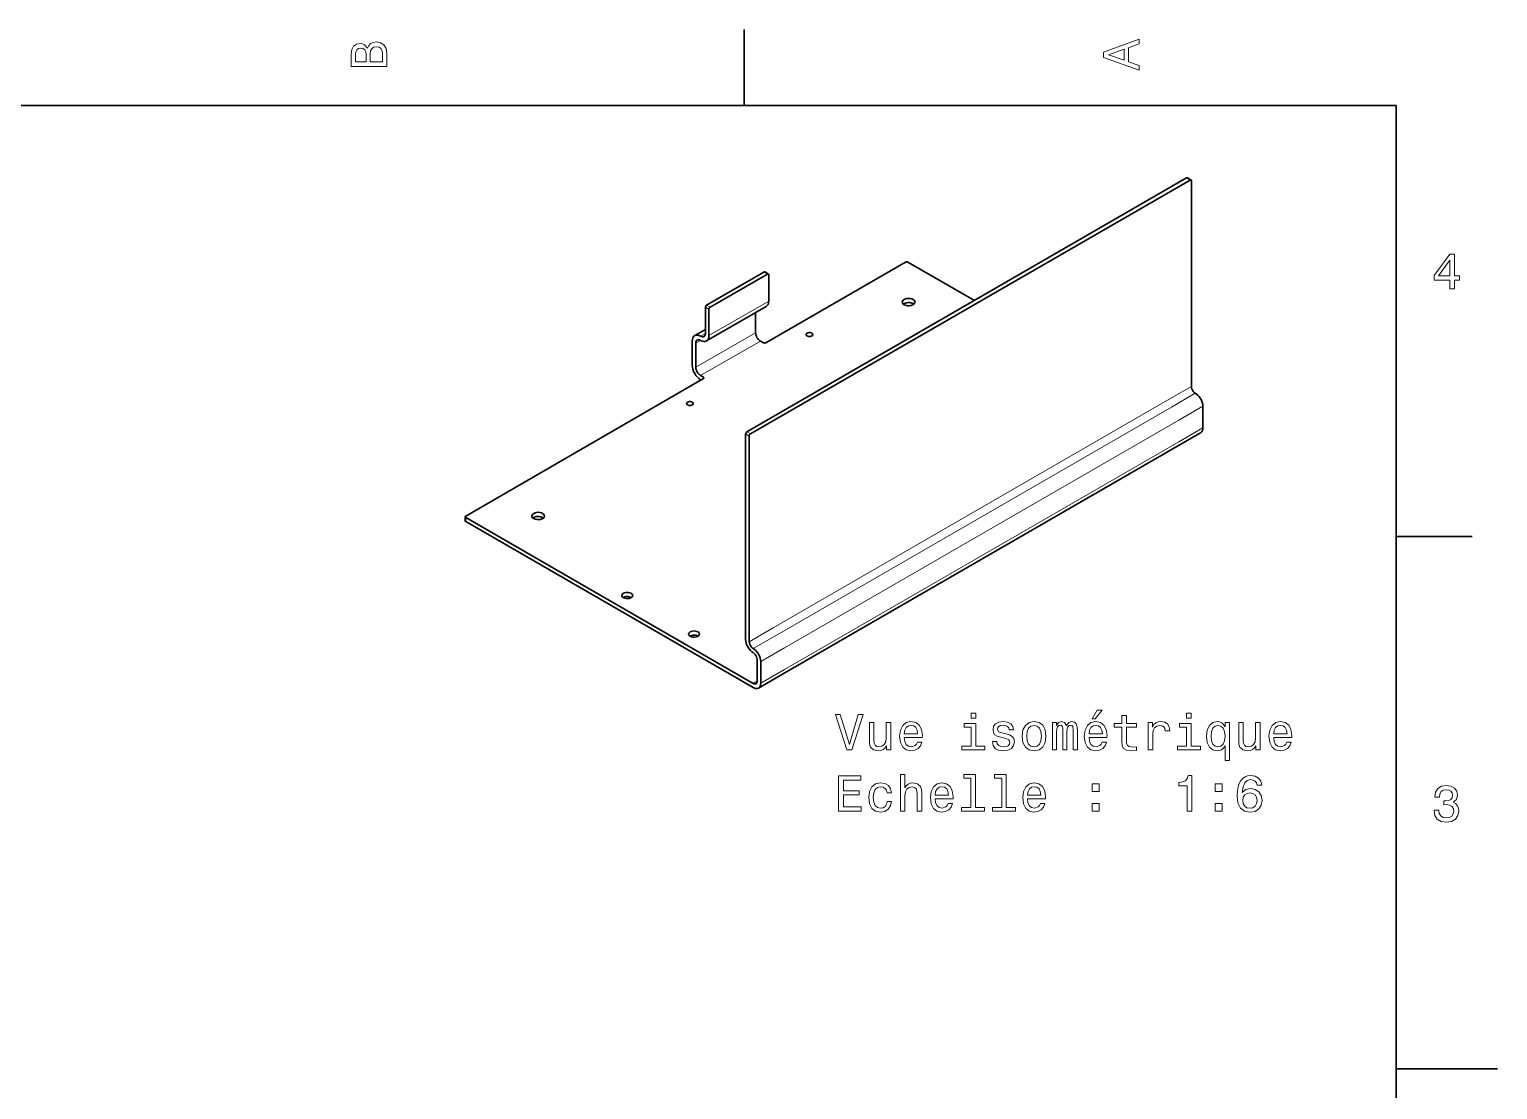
# Model space of a CAD drawing. Extents: x 0 to 297, y 0 to 210.
# Drawn here: x 152.2 to 297, y 103 to 207.5 of the extents above; entities that cross this region are included whole.
import ezdxf

# ---------------------------------------------------------------- set-up
doc = ezdxf.new("R2010")
doc.units = 0

msp = doc.modelspace()

# ---------------------------------------------------------------- linework, layer by layer
at = {"color": 7, "lineweight": 35, "ltscale": 0.1875}
for p, q in [((222.699997, 200), (222.699997, 207.5)), ((287, 157.5), (294.5, 157.5))]:
    msp.add_line(p, q, dxfattribs=at)
at = {"color": 7, "lineweight": 35}
for p, q in [((287, 200), (10, 200)), ((287, 10), (287, 200)), ((266.318115, 192.844925), (222.948898, 167.805695)), ((266.671661, 192.640808), (223.302444, 167.601578)), ((266.78952, 172.296432), (266.78952, 192.572769)), ((195.218521, 159.511459), (218.683517, 173.058975)), ((222.831055, 147.325241), (222.831055, 167.601578)), ((223.184601, 167.397446), (223.184601, 147.121124)), ((226.455521, 143.905212), (265.346405, 166.358871)), ((195.218521, 159.375366), (223.573517, 143.004608)), ((223.573517, 142.596359), (195.218521, 158.967117))]:
    msp.add_line(p, q, dxfattribs=at)
at = {"color": 7, "lineweight": 13, "ltscale": 0.010206}
for p, q in [((266.671661, 192.640808), (266.318115, 192.844925)), ((224.988541, 183.367233), (224.634995, 183.571365)), ((219.213837, 179.897125), (218.860291, 180.101257)), ((219.331696, 180.101257), (218.978134, 180.305374)), ((223.184601, 167.397446), (222.831055, 167.601578)), ((223.302444, 167.601578), (222.948898, 167.805695)), ((195.218521, 158.967117), (195.218521, 159.375366))]:
    msp.add_line(p, q, dxfattribs=at)
at = {"color": 7, "lineweight": 35, "ltscale": 0.010206}
for p, q in [((266.755005, 192.649063), (266.401459, 192.85318)), ((225.071884, 183.375488), (224.718323, 183.57962)), ((195.169708, 159.035156), (195.169708, 159.443405))]:
    msp.add_line(p, q, dxfattribs=at)
at = {"color": 7, "lineweight": 35, "ltscale": 0.397678}
msp.add_line((224.811768, 176.597122), (238.587738, 184.55069), dxfattribs=at)
at = {"color": 7, "lineweight": 35, "ltscale": 0.189496}
msp.add_line((245.387787, 180.760757), (238.823441, 184.55069), dxfattribs=at)
at = {"color": 7, "lineweight": 35, "ltscale": 0.1633}
msp.add_line((224.634995, 183.571365), (218.978134, 180.305374), dxfattribs=at)
at = {"color": 7, "lineweight": 35, "ltscale": 0.163299}
msp.add_line((224.988541, 183.367233), (219.331696, 180.101257), dxfattribs=at)
at = {"color": 7, "lineweight": 35, "ltscale": 0.064639}
for p, q in [((225.1064, 183.299194), (225.1064, 180.713623)), ((218.860291, 177.515686), (218.860291, 180.101257)), ((219.213837, 179.897125), (219.213837, 177.311554))]:
    msp.add_line(p, q, dxfattribs=at)
at = {"color": 7, "lineweight": 35, "ltscale": 0.170104}
msp.add_line((224.864777, 180.17955), (218.972214, 176.777481), dxfattribs=at)
at = {"color": 7, "lineweight": 13, "ltscale": 0.170104}
for p, q in [((225.1064, 180.713623), (219.213837, 177.311554)), ((223.810043, 177.583725), (217.91748, 174.181656)), ((224.281448, 176.767227), (218.388885, 173.365158))]:
    msp.add_line(p, q, dxfattribs=at)
at = {"color": 7, "lineweight": 35, "ltscale": 0.049672}
msp.add_line((223.810043, 179.570602), (223.810043, 177.583725), dxfattribs=at)
at = {"color": 7, "lineweight": 35, "ltscale": 0.059536}
for p, q in [((217.563934, 174.385773), (217.563934, 176.767227)), ((217.91748, 176.563095), (217.91748, 174.181656))]:
    msp.add_line(p, q, dxfattribs=at)
at = {"color": 7, "lineweight": 35, "ltscale": 0.030447}
msp.add_line((218.860291, 177.910248), (217.805557, 177.3013), dxfattribs=at)
at = {"color": 7, "lineweight": 13, "ltscale": 0.013608}
for p, q in [((218.388885, 176.835266), (217.91748, 176.563095)), ((218.860291, 177.515686), (218.388885, 177.243515))]:
    msp.add_line(p, q, dxfattribs=at)
at = {"color": 7, "lineweight": 35, "ltscale": 0.008505}
for p, q in [((224.281448, 176.767227), (224.576065, 176.597122)), ((218.388885, 173.365158), (218.683517, 173.195053))]:
    msp.add_line(p, q, dxfattribs=at)
at = {"color": 7, "lineweight": 35, "ltscale": 0.001701}
msp.add_line((218.447815, 172.922882), (218.388885, 172.956909), dxfattribs=at)
at = {"color": 7, "lineweight": 13, "ltscale": 0.003402}
msp.add_line((218.683517, 173.058975), (218.683517, 173.195053), dxfattribs=at)
at = {"color": 7, "lineweight": 13}
for p, q in [((264.432495, 170.935608), (225.541626, 148.481949)), ((264.821411, 170.261993), (225.930527, 147.808334)), ((265.563873, 168.976013), (226.672989, 146.522354)), ((265.563873, 166.839508), (226.672989, 144.385849))]:
    msp.add_line(p, q, dxfattribs=at)
at = {"color": 7, "lineweight": 13, "ltscale": 0.068041}
for p, q in [((264.432495, 170.935608), (266.78952, 172.296432)), ((264.821411, 170.261993), (267.178436, 171.622818)), ((265.563873, 168.976013), (267.920898, 170.336838)), ((265.563873, 166.839508), (267.920898, 168.200333)), ((225.541626, 148.481949), (223.184601, 147.121124)), ((225.930527, 147.808334), (223.573517, 146.44751)), ((226.672989, 146.522354), (224.315979, 145.16153)), ((226.672989, 144.385849), (224.315979, 143.025024))]:
    msp.add_line(p, q, dxfattribs=at)
at = {"color": 7, "lineweight": 35, "ltscale": 0.053413}
for p, q in [((267.920898, 168.200333), (267.920898, 170.336838)), ((224.315979, 145.16153), (224.315979, 143.025024))]:
    msp.add_line(p, q, dxfattribs=at)
at = {"color": 7, "lineweight": 35, "ltscale": 0.068041}
for p, q in [((265.346405, 166.358871), (267.7034, 167.719696)), ((226.455521, 143.905212), (224.098495, 142.544388))]:
    msp.add_line(p, q, dxfattribs=at)
at = {"color": 7, "lineweight": 35, "ltscale": 0.053412}
msp.add_line((223.962418, 143.229156), (223.962418, 145.365646), dxfattribs=at)
at = {"color": 7, "lineweight": 13, "ltscale": 0.011227}
msp.add_line((223.962418, 143.229156), (223.573517, 143.004608), dxfattribs=at)
at = {"color": 7, "lineweight": 35, "ltscale": 0.25}
msp.add_line((287, 105), (297, 105), dxfattribs=at)
at = {"color": 7, "lineweight": 13}
for points in [[(185.542007, 205.630417), (185.249496, 205.983429), (185.052811, 206.074219), (184.81073, 206.104477), (184.432495, 206.03891), (184.160156, 205.842224), (183.993729, 205.524506), (183.933212, 205.080704), (183.933212, 203.835022), (187.433212, 203.835022), (187.433212, 205.151306), (187.36261, 205.620331), (187.155838, 205.968307), (186.828018, 206.185165), (186.384216, 206.260818), (186.08667, 206.215424), (185.839554, 206.094391), (185.65799, 205.897705)], [(185.385666, 204.984879), (185.385666, 204.298996), (184.351807, 204.298996), (184.351807, 205.025223), (184.382065, 205.297562), (184.472839, 205.489197), (184.629181, 205.605194), (184.86116, 205.645538), (185.093155, 205.600143), (185.254532, 205.479111), (185.355408, 205.272339)], [(187.014618, 205.095825), (187.014618, 204.298996), (185.809296, 204.298996), (185.809296, 205.050446), (185.844589, 205.368164), (185.9505, 205.595108), (186.132065, 205.731277), (186.394302, 205.776657), (186.671692, 205.731277), (186.863327, 205.605194), (186.979324, 205.393372)], [(261.633209, 203.466858), (261.633209, 203.930847), (260.604401, 204.298996), (260.604401, 205.695969), (261.633209, 206.064133), (261.633209, 206.538193), (258.128174, 205.257217), (258.128174, 204.742798)], [(260.17572, 204.460388), (258.632477, 205), (260.17572, 205.539627)], [(292.277374, 181.916794), (292.731262, 181.916794), (292.731262, 182.784225), (293.23056, 182.784225), (293.23056, 183.187683), (292.731262, 183.187683), (292.731262, 185.341141), (292.272339, 185.341141), (290.739197, 183.228027), (290.739197, 182.784225), (292.277374, 182.784225)], [(291.162842, 183.187683), (292.277374, 184.756134), (292.277374, 183.187683)], [(233.940842, 139.952988), (233.063309, 136.972427), (232.160583, 139.952988), (231.681473, 139.952988), (232.811157, 136.447937), (233.315475, 136.447937), (234.419937, 139.952988)], [(237.14328, 139.156143), (236.699478, 139.156143), (236.699478, 137.592743), (236.649048, 137.229645), (236.502792, 136.967392), (236.275848, 136.806), (235.978302, 136.755569), (235.741272, 136.795914), (235.589966, 136.916962), (235.504242, 137.123734), (235.48407, 137.416229), (235.48407, 139.156143), (235.040253, 139.156143), (235.040253, 137.375885), (235.055389, 137.017822), (235.151215, 136.720276), (235.443726, 136.447937), (235.912735, 136.352112), (236.164902, 136.387421), (236.38176, 136.478195), (236.568359, 136.634537), (236.71965, 136.861481), (236.71965, 136.447937), (237.14328, 136.447937)], [(238.479736, 137.673447), (240.254959, 137.673447), (240.259995, 137.880219), (240.179306, 138.46019), (239.957413, 138.893906), (239.604385, 139.156143), (239.135361, 139.251968), (238.676422, 139.151108), (238.323395, 138.868683), (238.096451, 138.40976), (238.015762, 137.804565), (238.091415, 137.18425), (238.318359, 136.730362), (238.666336, 136.447937), (239.120239, 136.352112), (239.513611, 136.417679), (239.836365, 136.589142), (240.073395, 136.861481), (240.209564, 137.224594), (239.770813, 137.224594), (239.680023, 137.022858), (239.548904, 136.871567), (239.175705, 136.750534), (238.888245, 136.806), (238.671387, 136.982513), (238.530167, 137.269989), (238.479736, 137.65831)], [(245.520081, 136.821136), (245.520081, 139.065369), (244.38031, 139.065369), (244.38031, 138.687134), (245.076279, 138.687134), (245.076279, 136.821136), (244.168503, 136.821136), (244.168503, 136.447937), (246.437958, 136.447937), (246.437958, 136.821136)], [(245.535217, 140.06897), (245.066193, 140.06897), (245.066193, 139.564651), (245.535217, 139.564651)], [(248.525848, 138.026474), (248.097183, 138.127335), (247.779449, 138.243332), (247.673553, 138.480362), (247.703812, 138.64679), (247.809708, 138.767822), (247.981186, 138.843475), (248.228302, 138.873734), (248.465332, 138.843475), (248.651932, 138.752686), (248.772964, 138.616531), (248.823395, 138.434967), (249.257126, 138.434967), (249.257126, 138.445053), (249.181473, 138.772858), (248.974701, 139.030075), (248.651932, 139.191452), (248.228302, 139.251968), (247.799622, 139.191452), (247.486938, 139.025024), (247.290253, 138.777908), (247.229736, 138.465225), (247.275131, 138.162628), (247.416336, 137.950821), (247.648331, 137.799515), (247.986221, 137.693619), (248.480469, 137.572571), (248.783051, 137.446503), (248.863739, 137.345627), (248.894012, 137.194336), (248.848618, 137.007736), (248.727585, 136.866531), (248.530899, 136.775742), (248.268646, 136.745483), (247.991272, 136.775742), (247.789536, 136.881653), (247.653381, 137.053131), (247.5979, 137.290161), (247.16922, 137.290161), (247.239822, 136.886703), (247.446594, 136.594193), (247.774414, 136.417679), (248.228302, 136.352112), (248.702362, 136.417679), (249.050354, 136.594193), (249.262161, 136.876617), (249.337814, 137.244766), (249.282333, 137.562485), (249.125992, 137.779343), (248.86879, 137.920563)], [(250.104385, 137.799515), (250.185074, 137.18425), (250.417053, 136.730362), (250.785217, 136.447937), (251.279449, 136.352112), (251.768646, 136.447937), (252.13681, 136.725311), (252.36879, 137.179199), (252.454529, 137.799515), (252.36879, 138.414795), (252.13681, 138.873734), (251.768646, 139.151108), (251.279449, 139.251968), (250.785217, 139.151108), (250.417053, 138.868683), (250.185074, 138.414795)], [(253.095016, 136.447937), (253.503525, 136.447937), (253.503525, 138.258453), (253.528732, 138.530792), (253.604385, 138.727478), (253.720383, 138.843475), (253.871674, 138.888855), (253.992706, 138.848511), (254.073395, 138.74765), (254.113754, 138.576172), (254.128876, 138.349228), (254.128876, 136.447937), (254.512161, 136.447937), (254.512161, 138.258453), (254.537384, 138.525742), (254.613022, 138.722427), (254.73407, 138.843475), (254.885361, 138.888855), (255.006393, 138.848511), (255.087097, 138.74765), (255.137527, 138.349228), (255.137527, 136.447937), (255.546021, 136.447937), (255.546021, 138.31897), (255.520813, 138.707306), (255.440125, 139.004852), (255.278732, 139.186417), (255.016479, 139.251968), (254.708847, 139.151108), (254.471817, 138.858597), (254.285217, 139.146057), (253.972534, 139.251968), (253.685074, 139.151108), (253.488388, 138.868683), (253.488388, 139.156143), (253.095016, 139.156143)], [(256.695892, 137.673447), (258.4711, 137.673447), (258.476135, 137.880219), (258.395447, 138.46019), (258.173553, 138.893906), (257.820526, 139.156143), (257.351501, 139.251968), (256.892578, 139.151108), (256.539551, 138.868683), (256.312592, 138.40976), (256.231903, 137.804565), (256.307556, 137.18425), (256.534485, 136.730362), (256.882477, 136.447937), (257.336365, 136.352112), (257.729736, 136.417679), (258.052521, 136.589142), (258.289551, 136.861481), (258.42572, 137.224594), (257.986938, 137.224594), (257.896179, 137.022858), (257.765045, 136.871567), (257.391846, 136.750534), (257.10437, 136.806), (256.887512, 136.982513), (256.746307, 137.269989), (256.695892, 137.65831)], [(257.00351, 139.524307), (257.301056, 139.524307), (258.002075, 140.381653), (257.507843, 140.381653)], [(259.93866, 138.687134), (259.93866, 137.330505), (259.968933, 136.891739), (260.110138, 136.589142), (260.392578, 136.412628), (260.871674, 136.352112), (261.396179, 136.377335), (261.396179, 136.76062), (261.012878, 136.730362), (260.664886, 136.770706), (260.478302, 136.89679), (260.397614, 137.108597), (260.382477, 137.406143), (260.382477, 138.687134), (261.396179, 138.687134), (261.396179, 139.065369), (260.382477, 139.065369), (260.382477, 139.857162), (259.93866, 139.857162), (259.93866, 139.065369), (259.172119, 139.065369), (259.172119, 138.687134)], [(262.546021, 136.447937), (262.989838, 136.447937), (262.989838, 137.996201), (263.035217, 138.3694), (263.171387, 138.636703), (263.39328, 138.79808), (263.690826, 138.853561), (263.91275, 138.818253), (264.079163, 138.717392), (264.180023, 138.545914), (264.215332, 138.313934), (264.664185, 138.313934), (264.603668, 138.722427), (264.437225, 139.014938), (264.159851, 139.191452), (263.781616, 139.251968), (263.524414, 139.211624), (263.302521, 139.110764), (263.105835, 138.939285), (262.949493, 138.707306), (262.949493, 139.156143), (262.546021, 139.156143)], [(266.772247, 136.821136), (266.772247, 139.065369), (265.632477, 139.065369), (265.632477, 138.687134), (266.32843, 138.687134), (266.32843, 136.821136), (265.420654, 136.821136), (265.420654, 136.447937), (267.690125, 136.447937), (267.690125, 136.821136)], [(266.787384, 140.06897), (266.318359, 140.06897), (266.318359, 139.564651), (266.787384, 139.564651)], [(270.115906, 138.737564), (269.959564, 138.964508), (269.783051, 139.125885), (269.576294, 139.216675), (269.339233, 139.251968), (268.910583, 139.151108), (268.577728, 138.868683), (268.36087, 138.414795), (268.285217, 137.804565), (268.36087, 137.189285), (268.577728, 136.735397), (268.910583, 136.447937), (269.339233, 136.352112), (269.576294, 136.38237), (269.778015, 136.468109), (269.954529, 136.624451), (270.115906, 136.861481), (270.115906, 135.398941), (270.559723, 135.398941), (270.559723, 139.156143), (270.115906, 139.156143)], [(273.575562, 139.156143), (273.131744, 139.156143), (273.131744, 137.592743), (273.081329, 137.229645), (272.935059, 136.967392), (272.70813, 136.806), (272.410583, 136.755569), (272.173553, 136.795914), (272.022247, 136.916962), (271.936523, 137.123734), (271.916321, 137.416229), (271.916321, 139.156143), (271.472534, 139.156143), (271.472534, 137.375885), (271.487671, 137.017822), (271.583496, 136.720276), (271.875977, 136.447937), (272.345001, 136.352112), (272.597168, 136.387421), (272.814026, 136.478195), (273.000641, 136.634537), (273.151917, 136.861481), (273.151917, 136.447937), (273.575562, 136.447937)], [(274.912018, 137.673447), (276.687225, 137.673447), (276.692261, 137.880219), (276.611572, 138.46019), (276.389679, 138.893906), (276.036652, 139.156143), (275.567627, 139.251968), (275.108704, 139.151108), (274.755676, 138.868683), (274.528717, 138.40976), (274.448029, 137.804565), (274.523682, 137.18425), (274.750641, 136.730362), (275.098602, 136.447937), (275.55249, 136.352112), (275.945862, 136.417679), (276.268646, 136.589142), (276.505676, 136.861481), (276.641846, 137.224594), (276.203064, 137.224594), (276.112305, 137.022858), (275.981171, 136.871567), (275.607971, 136.750534), (275.320526, 136.806), (275.103668, 136.982513), (274.962433, 137.269989), (274.912018, 137.65831)], [(238.479736, 138.046646), (238.535217, 138.394623), (238.671387, 138.651825), (238.878159, 138.808167), (239.150497, 138.863647), (239.417786, 138.808167), (239.624557, 138.651825), (239.750641, 138.394623), (239.796021, 138.046646)], [(250.558273, 137.804565), (250.603668, 138.258453), (250.744873, 138.586273), (250.971817, 138.787994), (251.279449, 138.858597), (251.582047, 138.787994), (251.80899, 138.591309), (251.950195, 138.258453), (252.000641, 137.804565), (251.950195, 137.345627), (251.80899, 137.012772), (251.582047, 136.81105), (251.279449, 136.745483), (250.971817, 136.81105), (250.744873, 137.012772), (250.603668, 137.345627)], [(256.695892, 138.046646), (256.751343, 138.394623), (256.887512, 138.651825), (257.094299, 138.808167), (257.366638, 138.863647), (257.633911, 138.808167), (257.840698, 138.651825), (257.966766, 138.394623), (258.012177, 138.046646)], [(268.739105, 137.804565), (268.784485, 138.253418), (268.92572, 138.581223), (269.137512, 138.782959), (269.414886, 138.853561), (269.707397, 138.782959), (269.929321, 138.586273), (270.060425, 138.258453), (270.11087, 137.804565), (270.060425, 137.345627), (269.929321, 137.017822), (269.707397, 136.816086), (269.414886, 136.750534), (269.137512, 136.816086), (268.92572, 137.017822), (268.784485, 137.350677)], [(274.912018, 138.046646), (274.967499, 138.394623), (275.103668, 138.651825), (275.310425, 138.808167), (275.582764, 138.863647), (275.850067, 138.808167), (276.056824, 138.651825), (276.182922, 138.394623), (276.228302, 138.046646)], [(232.004242, 130.401108), (234.223251, 130.401108), (234.223251, 130.824738), (232.468216, 130.824738), (232.468216, 132.009903), (234.031616, 132.009903), (234.031616, 132.428482), (232.468216, 132.428482), (232.468216, 133.477478), (234.182907, 133.477478), (234.182907, 133.901108), (232.004242, 133.901108)], [(238.091415, 130.401108), (238.535217, 130.401108), (238.535217, 131.964508), (238.580612, 132.322571), (238.726852, 132.584824), (238.953812, 132.746216), (239.256393, 132.806732), (239.498474, 132.756302), (239.649765, 132.620132), (239.725418, 132.393188), (239.750641, 132.090591), (239.750641, 130.401108), (240.194443, 130.401108), (240.194443, 132.181366), (240.174271, 132.539429), (240.083481, 132.83699), (239.785934, 133.109314), (239.32196, 133.205139), (239.069794, 133.169846), (238.852936, 133.07402), (238.671387, 132.922714), (238.535217, 132.715942), (238.535217, 134.022141), (238.091415, 134.022141)], [(245.046021, 133.648941), (245.046021, 130.774307), (244.133194, 130.774307), (244.133194, 130.401108), (246.397614, 130.401108), (246.397614, 130.774307), (245.489822, 130.774307), (245.489822, 134.022141), (244.350052, 134.022141), (244.350052, 133.648941)], [(248.082047, 133.648941), (248.082047, 130.774307), (247.16922, 130.774307), (247.16922, 130.401108), (249.433624, 130.401108), (249.433624, 130.774307), (248.525848, 130.774307), (248.525848, 134.022141), (247.386078, 134.022141), (247.386078, 133.648941)], [(266.368774, 130.401108), (266.827728, 130.401108), (266.827728, 133.926331), (266.484772, 133.926331), (266.394012, 133.618683), (266.212463, 133.411911), (265.935059, 133.290878), (265.551788, 133.250534), (265.551788, 132.892456), (266.368774, 132.892456)], [(273.741974, 132.958023), (273.646179, 133.366531), (273.424255, 133.669113), (273.081329, 133.860764), (272.637512, 133.926331), (272.339966, 133.891022), (272.082764, 133.795197), (271.855835, 133.638855), (271.664185, 133.416962), (271.512878, 133.139587), (271.401917, 132.801682), (271.331329, 132.403275), (271.311157, 131.954422), (271.391846, 131.238281), (271.638947, 130.718826), (272.037384, 130.406158), (272.582031, 130.300247), (273.071228, 130.391022), (273.444427, 130.628052), (273.686523, 131.001251), (273.772247, 131.475311), (273.686523, 131.954422), (273.454529, 132.322571), (273.096436, 132.554565), (272.652649, 132.635254), (272.173553, 132.534393), (271.81546, 132.246933), (271.891113, 132.801682), (272.05249, 133.200104), (272.299622, 133.437134), (272.642578, 133.517822), (272.894714, 133.477478), (273.086365, 133.371567), (273.212463, 133.195053), (273.278015, 132.958023)], [(236.780167, 132.211624), (237.218933, 132.211624), (237.128159, 132.615082), (236.911301, 132.932816), (236.573395, 133.129501), (236.134644, 133.205139), (235.650497, 133.104279), (235.282333, 132.821854), (235.050354, 132.36293), (234.96965, 131.74765), (235.045303, 131.137421), (235.272247, 130.683533), (235.63031, 130.401108), (236.119507, 130.305283), (236.553223, 130.380936), (236.891129, 130.592743), (237.123108, 130.925598), (237.223984, 131.3694), (236.800354, 131.3694), (236.724701, 131.08699), (236.583481, 130.875168), (236.38176, 130.744049), (236.134644, 130.703705), (235.827011, 130.769257), (235.605103, 130.970993), (235.468933, 131.298798), (235.423538, 131.762787), (235.468933, 132.216675), (235.610138, 132.544479), (235.837097, 132.746216), (236.134644, 132.816818), (236.396881, 132.771423), (236.593567, 132.655426), (236.724701, 132.463791)], [(241.515762, 131.626617), (243.290985, 131.626617), (243.296021, 131.833389), (243.215332, 132.413361), (242.993423, 132.847076), (242.640411, 133.109314), (242.171387, 133.205139), (241.712448, 133.104279), (241.359421, 132.821854), (241.132477, 132.36293), (241.051788, 131.757736), (241.127441, 131.137421), (241.354385, 130.683533), (241.702362, 130.401108), (242.15625, 130.305283), (242.549622, 130.37085), (242.872391, 130.542313), (243.109421, 130.814651), (243.24559, 131.177765), (242.806824, 131.177765), (242.716049, 130.976028), (242.58493, 130.824738), (242.211731, 130.703705), (241.924271, 130.759171), (241.707413, 130.935684), (241.566193, 131.22316), (241.515762, 131.611481)], [(241.515762, 131.999817), (241.571243, 132.347794), (241.707413, 132.604996), (241.914185, 132.761337), (242.186508, 132.816818), (242.453812, 132.761337), (242.660583, 132.604996), (242.786652, 132.347794), (242.832047, 131.999817)], [(250.62384, 131.626617), (252.399048, 131.626617), (252.404099, 131.833389), (252.323395, 132.413361), (252.101501, 132.847076), (251.748474, 133.109314), (251.279449, 133.205139), (250.820526, 133.104279), (250.467499, 132.821854), (250.240555, 132.36293), (250.159851, 131.757736), (250.235504, 131.137421), (250.462448, 130.683533), (250.81044, 130.401108), (251.264328, 130.305283), (251.6577, 130.37085), (251.980469, 130.542313), (252.217499, 130.814651), (252.353668, 131.177765), (251.914902, 131.177765), (251.824127, 130.976028), (251.692993, 130.824738), (251.319794, 130.703705), (251.032333, 130.759171), (250.815475, 130.935684), (250.674271, 131.22316), (250.62384, 131.611481)], [(250.62384, 131.999817), (250.679306, 132.347794), (250.815475, 132.604996), (251.022247, 132.761337), (251.294586, 132.816818), (251.561874, 132.761337), (251.768646, 132.604996), (251.89473, 132.347794), (251.940125, 131.999817)], [(257.00351, 132.35788), (257.699493, 132.35788), (257.699493, 133.109314), (257.00351, 133.109314)], [(269.147614, 132.35788), (269.843567, 132.35788), (269.843567, 133.109314), (269.147614, 133.109314)], [(273.283051, 131.470276), (273.22757, 131.152542), (273.086365, 130.910477), (272.859436, 130.749084), (272.576996, 130.698654), (272.279449, 130.749084), (272.05249, 130.905426), (271.90625, 131.147507), (271.86087, 131.465225), (271.911285, 131.777908), (272.05249, 132.014938), (272.284485, 132.166245), (272.597168, 132.22171), (272.869507, 132.166245), (273.086365, 132.019989), (273.22757, 131.782959)], [(290.729126, 130.51622), (290.729126, 130.480911), (290.809814, 129.996765), (291.046844, 129.633652), (291.420044, 129.401657), (291.914276, 129.315933), (292.438782, 129.401657), (292.832153, 129.623566), (293.08429, 129.976593), (293.175079, 130.430481), (293.134735, 130.728027), (293.023773, 130.970108), (292.842224, 131.156708), (292.600159, 131.292877), (292.927948, 131.565216), (293.043945, 131.998932), (292.968292, 132.392303), (292.751434, 132.68985), (292.398407, 132.87645), (291.914276, 132.942017), (291.460388, 132.861313), (291.112396, 132.63942), (290.885468, 132.286392), (290.809814, 131.817368), (290.809814, 131.782074), (291.258636, 131.782074), (291.299011, 132.104828), (291.430115, 132.336823), (291.641937, 132.478027), (291.939484, 132.528473), (292.201721, 132.488113), (292.393372, 132.382217), (292.509369, 132.210739), (292.554749, 131.97876), (292.509369, 131.731628), (292.388336, 131.565216), (292.176514, 131.46434), (291.889069, 131.434082), (291.692383, 131.439133), (291.692383, 131.04071), (291.939484, 131.050797), (292.257202, 131.005417), (292.494232, 130.884369), (292.635468, 130.687683), (292.685883, 130.430481), (292.630402, 130.13797), (292.484161, 129.921112), (292.252167, 129.784943), (291.944519, 129.739563), (291.626801, 129.789993), (291.394806, 129.941284), (291.248566, 130.183365), (291.193085, 130.51622)], [(257.00351, 130.401108), (257.699493, 130.401108), (257.699493, 131.152542), (257.00351, 131.152542)], [(269.147614, 130.401108), (269.843567, 130.401108), (269.843567, 131.152542), (269.147614, 131.152542)]]:
    msp.add_lwpolyline(points, close=True, dxfattribs=at)
at = {"color": 7, "lineweight": 35}
for points in [[(267.178436, 171.622818), (267.077759, 171.696228), (266.983978, 171.795258), (266.903442, 171.913132), (266.841614, 172.041809), (266.802765, 172.172546), (266.78952, 172.296432)], [(267.920898, 170.336838), (267.909637, 170.492233), (267.876129, 170.655914), (267.821411, 170.822937), (267.747162, 170.98819), (267.65567, 171.146698), (267.549652, 171.293625), (267.432373, 171.424515), (267.307373, 171.53537), (267.178436, 171.622818)], [(267.7034, 167.719696), (267.779083, 167.77829), (267.839966, 167.857834), (267.884583, 167.95636), (267.911774, 168.071487), (267.920898, 168.200333)], [(223.573517, 146.039261), (223.444565, 146.126709), (223.31955, 146.237564), (223.202271, 146.368454), (223.096283, 146.515381), (223.004761, 146.673889), (222.930511, 146.839142), (222.875809, 147.006165), (222.842316, 147.169846), (222.831055, 147.325241)], [(223.184601, 147.121124), (223.197845, 146.997238), (223.23671, 146.866501), (223.298523, 146.737808), (223.379059, 146.619934), (223.472839, 146.52092), (223.573517, 146.44751)], [(223.573517, 146.44751), (223.702454, 146.360062), (223.827469, 146.249207), (223.944748, 146.118317), (224.050735, 145.97139), (224.142258, 145.812881), (224.216507, 145.647614), (224.27121, 145.480606), (224.304703, 145.31691), (224.315979, 145.16153)], [(223.962418, 145.365646), (223.949173, 145.489532), (223.910309, 145.62027), (223.848495, 145.748947), (223.76796, 145.866821), (223.674179, 145.965851), (223.573517, 146.039261)], [(223.573517, 143.004608), (223.624283, 142.979141), (223.674179, 142.961777), (223.737869, 142.951782), (223.79657, 142.957047), (223.848495, 142.977386)], [(224.098495, 142.544388), (224.009903, 142.508148), (223.910583, 142.495178), (223.802963, 142.505829), (223.689667, 142.539841), (223.573517, 142.596359)], [(223.848495, 142.977386), (223.892075, 143.012192), (223.92598, 143.060394), (223.949173, 143.12056), (223.959091, 143.17244), (223.962418, 143.229156)], [(224.315979, 143.025024), (224.306839, 142.896164), (224.279648, 142.781052), (224.235062, 142.68251), (224.174164, 142.602982), (224.098495, 142.544388)]]:
    msp.add_lwpolyline(points, dxfattribs=at)
for centre, major_axis, start_param, end_param in [((266.318115, 192.708847), (-0.083344, -0.144333), 3.1415926536, 3.926990817), ((266.671661, 192.504715), (-0.083344, -0.144333), 3.1415926536, 3.926990817), ((266.671661, 192.504715), (-0.083344, -0.144333), 2.3561944902, 3.1415926536), ((238.705597, 184.482635), (0.166656, 0), 0.7853981634, 2.3561944902), ((224.634995, 183.435287), (-0.083344, -0.144333), 3.1415926536, 3.926990817), ((224.988541, 183.231155), (0.083344, 0.144333), 6.2831853072, 7.0685834706), ((224.988541, 183.231155), (0.083344, 0.144333), 5.4977871438, 6.2831853072), ((218.978134, 180.169296), (-0.083344, -0.144333), 3.926990817, 5.4977871438), ((219.331696, 179.965164), (0.083344, 0.144333), 0.7853981634, 2.3561944902), ((224.281448, 181.189911), (-0.583344, 1.010361), 3.1415926536, 3.926990817), ((238.900818, 180.608124), (0.625, 0), 6.2831853072, 9.4247779608), ((238.900818, 180.608124), (0.625, 0), 3.1415926536, 3.926990817), ((238.900818, 180.199875), (-0.625, 0), 3.926990817, 5.6820246607), ((238.900818, 180.608124), (0.625, 0), 3.926990817, 6.2831853072), ((238.900818, 180.199875), (-0.625, 0), 3.7427531101, 3.926990817), ((218.388885, 176.290939), (-0.583344, 1.010361), 0, 0.7853981634), ((218.388885, 176.290939), (-0.583344, 1.010361), 5.4977871438, 6.2831853072), ((218.388885, 176.290939), (-0.333344, 0.577347), 6.2831853072, 7.0685834706), ((218.388885, 176.290939), (-0.333344, 0.577347), 5.4977871438, 6.2831853072), ((218.388885, 177.787842), (-0.583344, 1.010361), 2.3561944902, 3.1415926536), ((218.388885, 177.787842), (-0.333344, 0.577347), 2.3561944902, 3.1415926536), ((218.388885, 177.787842), (-0.333344, 0.577347), 3.1415926536, 3.926990817), ((218.388885, 177.787842), (-0.583344, 1.010361), 3.1415926536, 3.926990817), ((224.281448, 177.311554), (-0.333344, 0.577347), 0.7853981634, 2.3561944902), ((229.120361, 177.4095), (0.333344, 0), 0.7853981634, 3.1415926536), ((229.120361, 177.4095), (0.333344, 0), 3.1415926536, 6.2831853072), ((229.120361, 177.4095), (0.333344, 0), 0, 0.7853981634), ((224.693924, 176.665161), (0.166656, 0), 3.926990817, 5.4977871438), ((218.388885, 173.909485), (-0.583344, 1.010361), 0.7853981634, 2.3561944902), ((218.388885, 173.909485), (-0.333344, 0.577347), 0.7853981634, 2.3561944902), ((218.565659, 173.127014), (0.166656, 0), 0, 0.7853981634), ((218.565659, 173.127014), (0.166656, 0), 5.4977871438, 6.2831853072), ((217.335236, 170.605362), (0.333344, 0), 0.7853981634, 3.1415926536), ((217.335236, 170.605362), (0.333344, 0), 3.1415926536, 6.2831853072), ((217.335236, 170.605362), (0.333344, 0), 0, 0.7853981634), ((222.948898, 167.669617), (-0.083344, -0.144333), 3.926990817, 5.4977871438), ((223.302444, 167.465485), (-0.083344, -0.144333), 3.926990817, 5.4977871438), ((195.33638, 159.443405), (0.166656, 0), 2.3561944902, 3.1415926536), ((195.33638, 159.443405), (0.166656, 0), 3.1415926536, 3.926990817), ((202.366974, 159.515305), (0.625, 0), 6.2831853072, 9.4247779608), ((202.366974, 159.515305), (0.625, 0), 3.1415926536, 3.926990817), ((202.366974, 159.107056), (-0.625, 0), 3.926990817, 5.6820246607), ((202.366974, 159.515305), (0.625, 0), 3.926990817, 6.2831853072), ((202.366974, 159.107056), (-0.625, 0), 3.7427531101, 3.926990817), ((195.33638, 159.035156), (0.166656, 0), 3.1415926536, 3.926990817), ((211.153763, 151.672058), (0.533325, 0), 0, 3.1415926536), ((211.153763, 151.672058), (0.533325, 0), 3.1415926536, 3.926990817), ((211.153763, 151.263824), (-0.533325, 0), 3.926990817, 5.5586420181), ((211.153763, 151.672058), (0.533325, 0), 3.926990817, 6.2831853072), ((211.153763, 151.263824), (-0.533325, 0), 3.8666120573, 3.926990817), ((217.738113, 147.87059), (0.533325, 0), 0, 3.1415926536), ((217.738113, 147.87059), (0.533325, 0), 3.1415926536, 3.926990817), ((217.738113, 147.462341), (-0.533325, 0), 3.926990817, 5.5586420181), ((217.738113, 147.87059), (0.533325, 0), 3.926990817, 6.2831853072), ((217.738113, 147.462341), (-0.533325, 0), 3.8666120573, 3.926990817)]:
    msp.add_ellipse(centre, major_axis=major_axis, ratio=0.57735, start_param=start_param, end_param=end_param, dxfattribs=at)

doc.saveas('drawing.dxf')
